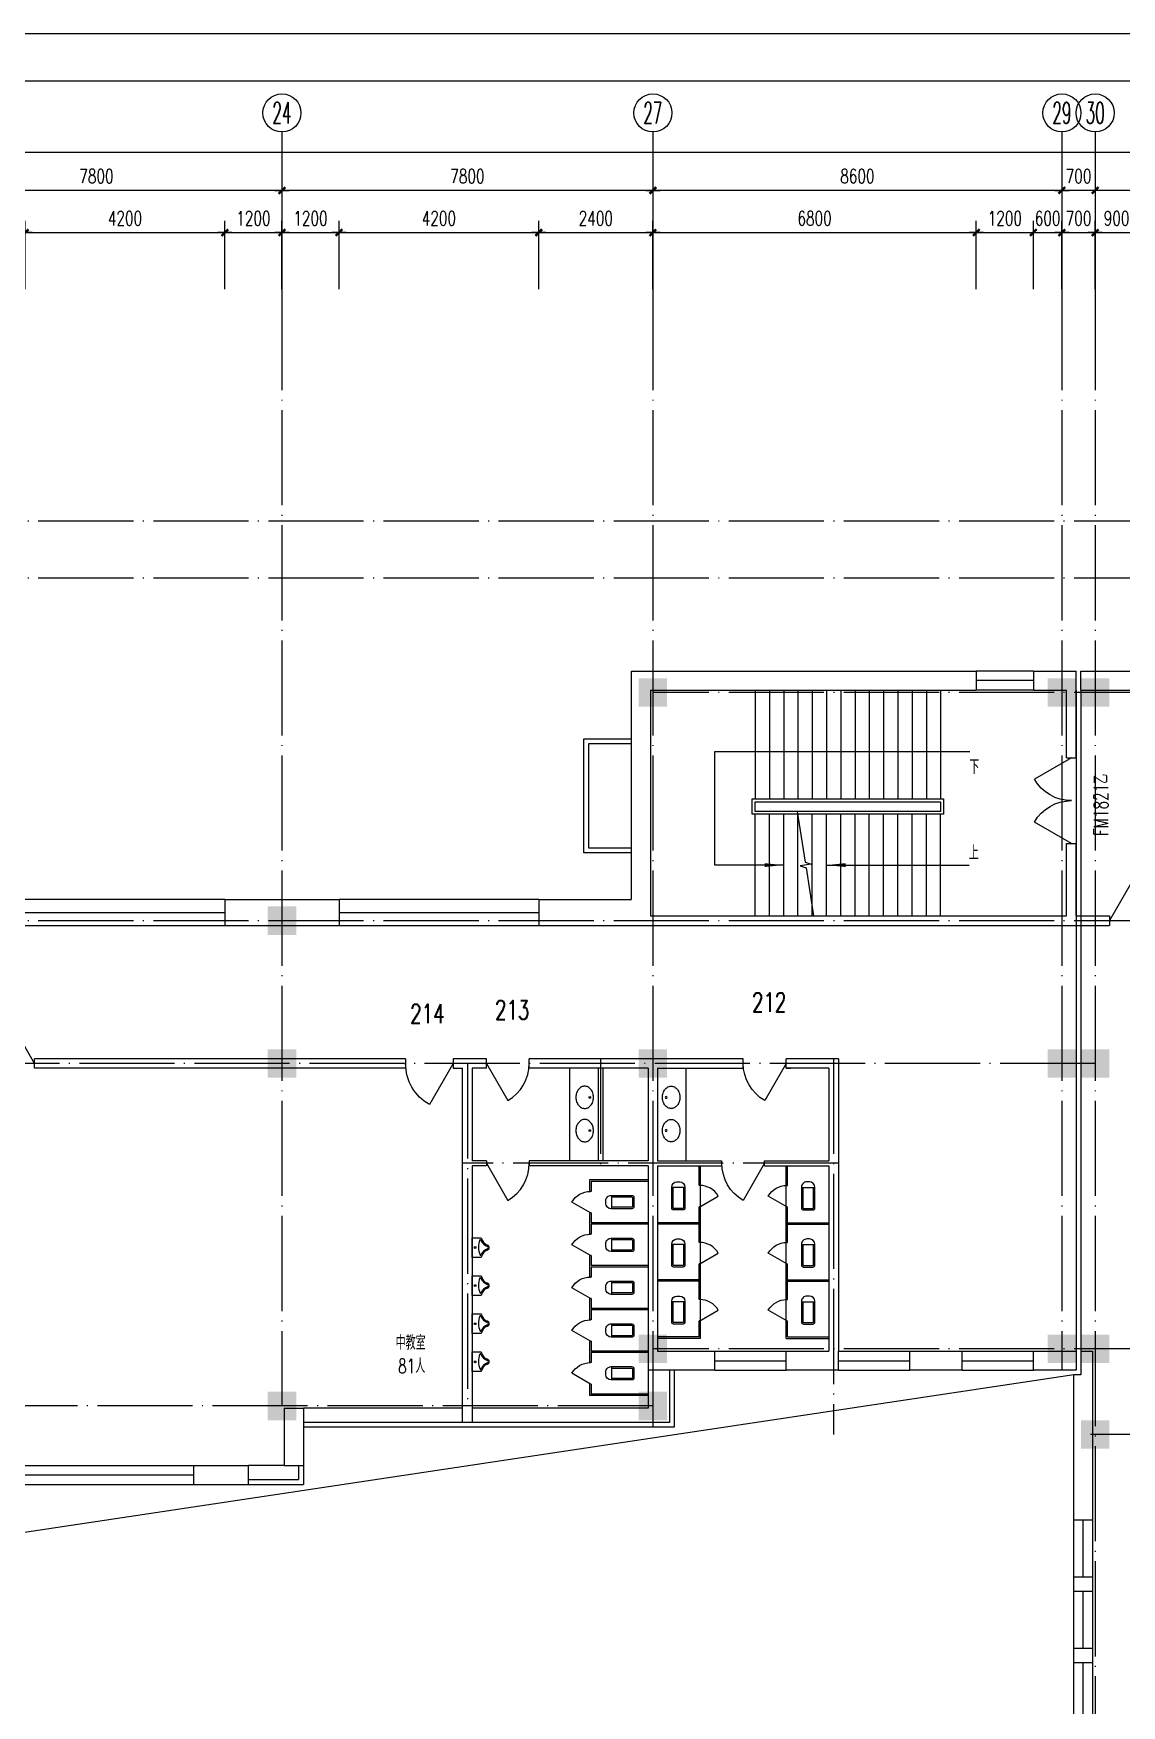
# Model space of a CAD drawing. Extents: x 165127 to 1058185, y 60808 to 144908.
# Drawn here: x 441158 to 464038, y 109753 to 144908 of the extents above; entities that cross this region are included whole.
import ezdxf
from ezdxf.enums import TextEntityAlignment as Align

# ---------------------------------------------------------------- set-up
doc = ezdxf.new("R2010")
doc.units = 0
doc.header["$LTSCALE"] = 1000
doc.linetypes.add('DOTE', pattern=[2.42, 2, -0.2, 0.02, -0.2])
doc.layers.get('0').update_dxf_attribs({"linetype": 'CONTINUOUS'})
doc.layers.get('DEFPOINTS').update_dxf_attribs({"linetype": 'CONTINUOUS'})
for name, color, linetype in [('AXIS', 3, 'CONTINUOUS'), ('AXIS_TEXT', 7, 'CONTINUOUS'), ('COLUMN', 7, 'CONTINUOUS'), ('DOTE', 1, 'DOTE'), ('LVTRY', 6, 'CONTINUOUS'), ('LVTRY_WINDOW', 7, 'CONTINUOUS'), ('PUB_DIM', 3, 'CONTINUOUS'), ('PUB_TEXT', 7, 'CONTINUOUS'), ('STAIR', 3, 'CONTINUOUS'), ('WALL', 255, 'CONTINUOUS'), ('WINDOW', 2, 'CONTINUOUS'), ('WINDOW_TEXT', 7, 'CONTINUOUS'), ('面积注记', 7, 'CONTINUOUS')]:
    doc.layers.add(name, color=color, linetype=linetype)
doc.styles.add('_HZTXT', font='romans.shx', dxfattribs={"width": 0.7, "bigfont": 'z.shx'})
doc.styles.add('COMPLEX', font='COMPLEX')
doc.styles.add('DIM_FONT', font='SIMPLEX.shx', dxfattribs={"width": 0.7})
doc.styles.add('SIMPLEX', font='SIMPLEX.SHX')
doc.dimstyles.new('AXIS', dxfattribs={"dimtxt": 300, "dimasz": 1, "dimexe": 250, "dimexo": 300, "dimgap": 150, "dimtad": 1, "dimdec": 0, "dimdsep": 46, "dimtxsty": 'DIM_FONT', "dimblk": '_DIMX', "dimcen": 2.5, "dimse1": 1, "dimse2": 1, "dimclrt": 7, "dimadec": 0, "dimazin": 0, "dimtfac": 1, "dimtdec": 0, "dimtix": 1, "dimtmove": 2, "dimatfit": 3, "dimldrblk": '_DIMX', "dimfxl": 1, "dimarcsym": 0})
doc.dimstyles.new('DIMN', dxfattribs={"dimtxt": 300, "dimasz": 1, "dimexe": 250, "dimexo": 300, "dimgap": 150, "dimtad": 1, "dimdec": 0, "dimdsep": 46, "dimtxsty": 'DIM_FONT', "dimblk": '_DIMX', "dimcen": 2.5, "dimclrt": 7, "dimadec": 0, "dimazin": 0, "dimtfac": 1, "dimtdec": 0, "dimtix": 1, "dimtmove": 2, "dimatfit": 3, "dimldrblk": '_DIMX', "dimfxl": 1, "dimarcsym": 0})

# ---------------------------------------------------------------- blocks, each defined once
blk = doc.blocks.new('_FZH')
blk.add_solid([(-0.5, -0.5), (0.5, -0.5), (-0.5, 0.5), (0.5, 0.5)])
blk = doc.blocks.new('_DBLK')
blk.add_line((-0.5, 0), (0, -0.866))
blk.add_arc((-0.5, 0), 1, 300, 0)
at = {"layer": 'WINDOW_TEXT', "style": 'SIMPLEX', "flags": 9}
blk.add_attdef('A', text='', height=1, dxfattribs=at).set_placement((0, 1.5), align=Align.MIDDLE)
blk = doc.blocks.new('_LV8')
for p, q in [((-205, 0), (205, 0)), ((-205, -191), (-205, 0)), ((205, 0), (205, -191))]:
    blk.add_line(p, q)
blk.add_circle((0, -60), 20)
for centre, radius, start, end in [((-243, -391), 203, 19.2639, 79.2894), ((-152, -175), 10, 114.1084, 248.1394), ((5, -526), 395, 66.6675, 114.1084), ((-243, -401), 233, 19.2639, 68.1394), ((0, -306), 54, 199.2639, 269.7777), ((0, -316), 24, 199.2639, 269.4998), ((0, -306), 54, 270.2223, 340.7361), ((0, -316), 24, 270.5002, 340.7361), ((243, -401), 233, 110.4941, 160.7361), ((243, -391), 203, 100.7106, 160.7361), ((158, -173), 10, 290.4941, 66.6675)]:
    blk.add_arc(centre, radius, start, end)
blk = doc.blocks.new('_LV6')
for p, q in [((-140, -340), (-140, -780)), ((-110, -340), (-110, -770)), ((100, -300), (-100, -300)), ((100, -330), (-100, -330)), ((110, -770), (110, -340)), ((140, -780), (140, -340)), ((140, -770), (-140, -770)), ((-30, -890), (30, -890))]:
    blk.add_line(p, q)
for centre, radius, start, end in [((-100, -340), 40, 90, 180), ((-100, -340), 10, 90, 180), ((100, -340), 40, 0, 90), ((100, -340), 10, 0, 90), ((-30, -780), 110, 180, 270), ((30, -780), 110, 270, 0)]:
    blk.add_arc(centre, radius, start, end)
blk = doc.blocks.new('_DBLK1')
for p, q in [((-0.5, 0), (-0.25, -0.433)), ((0.5, 0), (0.25, -0.433))]:
    blk.add_line(p, q)
for centre, start, end in [((-0.5, 0), 300, 0), ((0.5, 0), 180, 240)]:
    blk.add_arc(centre, 0.5, start, end)
at = {"layer": 'WINDOW_TEXT', "style": 'SIMPLEX', "flags": 9}
blk.add_attdef('A', text='', height=1, dxfattribs=at).set_placement((0, 1.5), align=Align.MIDDLE)
blk = doc.blocks.new('A$C34131D43')
at = {"color": 243}
blk.add_line((0, 84100), (160900, 84100), dxfattribs=at)
at = {"color": 244}
blk.add_line((159900, 83100), (2500, 83100), dxfattribs=at)
blk = doc.blocks.new('_AXISO')
blk.add_circle((0, 0), 0.5)
at = {"layer": 'AXIS_TEXT', "style": 'COMPLEX', "width": 1.041667}
blk.add_attdef('A', text='', height=0.56, dxfattribs=at).set_placement((-0.25, -0.28), (0.25, -0.28), align=Align.FIT)
blk = doc.blocks.new('_DIMX')
blk.add_line((-150, 0), (150, 0))
at = {"const_width": 50}
blk.add_lwpolyline([(-70, -70), (70, 70)], dxfattribs=at)
blk = doc.blocks.new('*D284')
at = {"color": 0, "linetype": 'ByBlock'}
blk.add_line((642793, 196199), (639795, 196199), dxfattribs=at)
at = {"layer": 'DEFPOINTS', "color": 0, "linetype": 'ByBlock'}
for p in [(639794, 196199), (639794, 193999), (642794, 193999)]:
    blk.add_point(p, dxfattribs=at)
at = {"color": 0, "linetype": 'ByBlock', "rotation": 180}
blk.add_blockref('_DIMX', (639794, 196199), dxfattribs=at)
at = {"color": 0, "linetype": 'ByBlock'}
blk.add_blockref('_DIMX', (642794, 196199), dxfattribs=at)
at = {"color": 7, "linetype": 'ByBlock', "insert": (641294, 196499), "char_height": 300, "attachment_point": 5, "style": 'DIM_FONT'}
blk.add_mtext('3000', dxfattribs=at)
blk = doc.blocks.new('*D285')
at = {"color": 0, "linetype": 'ByBlock'}
for p, q in [((462782, 141608), (462781, 141608)), ((463483, 141608), (462783, 141608)), ((463484, 141608), (463485, 141608))]:
    blk.add_line(p, q, dxfattribs=at)
at = {"layer": 'DEFPOINTS', "color": 0, "linetype": 'ByBlock'}
for p in [(462783, 141608), (462783, 139408), (463483, 139408)]:
    blk.add_point(p, dxfattribs=at)
at = {"color": 0, "linetype": 'ByBlock'}
blk.add_blockref('_DIMX', (462783, 141608), dxfattribs=at)
at = {"color": 0, "linetype": 'ByBlock', "rotation": 180}
blk.add_blockref('_DIMX', (463483, 141608), dxfattribs=at)
at = {"color": 7, "linetype": 'ByBlock', "insert": (463133, 141908), "char_height": 300, "attachment_point": 5, "style": 'DIM_FONT'}
blk.add_mtext('700', dxfattribs=at)
blk = doc.blocks.new('*D286')
at = {"color": 0, "linetype": 'ByBlock'}
blk.add_line((630493, 196199), (622695, 196199), dxfattribs=at)
at = {"layer": 'DEFPOINTS', "color": 0, "linetype": 'ByBlock'}
for p in [(622694, 196199), (622694, 193999), (630494, 193999)]:
    blk.add_point(p, dxfattribs=at)
at = {"color": 0, "linetype": 'ByBlock', "rotation": 180}
blk.add_blockref('_DIMX', (622694, 196199), dxfattribs=at)
at = {"color": 0, "linetype": 'ByBlock'}
blk.add_blockref('_DIMX', (630494, 196199), dxfattribs=at)
at = {"color": 7, "linetype": 'ByBlock', "insert": (626594, 196499), "char_height": 300, "attachment_point": 5, "style": 'DIM_FONT'}
blk.add_mtext('7800', dxfattribs=at)
blk = doc.blocks.new('*D287')
at = {"color": 0, "linetype": 'ByBlock'}
blk.add_line((622693, 196199), (614895, 196199), dxfattribs=at)
at = {"layer": 'DEFPOINTS', "color": 0, "linetype": 'ByBlock'}
for p in [(614894, 196199), (614894, 193999), (622694, 193999)]:
    blk.add_point(p, dxfattribs=at)
at = {"color": 0, "linetype": 'ByBlock', "rotation": 180}
blk.add_blockref('_DIMX', (614894, 196199), dxfattribs=at)
at = {"color": 0, "linetype": 'ByBlock'}
blk.add_blockref('_DIMX', (622694, 196199), dxfattribs=at)
at = {"color": 7, "linetype": 'ByBlock', "insert": (618794, 196499), "char_height": 300, "attachment_point": 5, "style": 'DIM_FONT'}
blk.add_mtext('7800', dxfattribs=at)
blk = doc.blocks.new('*D300')
at = {"color": 0, "linetype": 'ByBlock'}
for p, q in [((527744, 194299), (527744, 197249)), ((654044, 194299), (654044, 197249)), ((654043, 196999), (527745, 196999))]:
    blk.add_line(p, q, dxfattribs=at)
at = {"layer": 'DEFPOINTS', "color": 0, "linetype": 'ByBlock'}
for p in [(527744, 196999), (527744, 193999), (654044, 193999)]:
    blk.add_point(p, dxfattribs=at)
at = {"color": 0, "linetype": 'ByBlock', "rotation": 180}
blk.add_blockref('_DIMX', (527744, 196999), dxfattribs=at)
at = {"color": 0, "linetype": 'ByBlock'}
blk.add_blockref('_DIMX', (654044, 196999), dxfattribs=at)
at = {"color": 7, "linetype": 'ByBlock', "insert": (590894, 197299), "char_height": 300, "attachment_point": 5, "style": 'DIM_FONT'}
blk.add_mtext('126300', dxfattribs=at)
blk = doc.blocks.new('*D446')
at = {"color": 0, "linetype": 'ByBlock'}
for p, q in [((617294, 194122), (617294, 195563)), ((621494, 194122), (621494, 195563)), ((617295, 195313), (621493, 195313))]:
    blk.add_line(p, q, dxfattribs=at)
at = {"layer": 'DEFPOINTS', "color": 0, "linetype": 'ByBlock'}
for p in [(621494, 195313), (617294, 193822), (621494, 193822)]:
    blk.add_point(p, dxfattribs=at)
at = {"color": 0, "linetype": 'ByBlock', "rotation": 180}
blk.add_blockref('_DIMX', (617294, 195313), dxfattribs=at)
at = {"color": 0, "linetype": 'ByBlock'}
blk.add_blockref('_DIMX', (621494, 195313), dxfattribs=at)
at = {"color": 7, "linetype": 'ByBlock', "insert": (619394, 195613), "char_height": 300, "attachment_point": 5, "style": 'DIM_FONT'}
blk.add_mtext('4200', dxfattribs=at)
blk = doc.blocks.new('*D447')
at = {"color": 0, "linetype": 'ByBlock'}
for p, q in [((621494, 194122), (621494, 195563)), ((622694, 194122), (622694, 195563)), ((621495, 195313), (622693, 195313))]:
    blk.add_line(p, q, dxfattribs=at)
at = {"layer": 'DEFPOINTS', "color": 0, "linetype": 'ByBlock'}
for p in [(622694, 195313), (621494, 193822), (622694, 193822)]:
    blk.add_point(p, dxfattribs=at)
at = {"color": 0, "linetype": 'ByBlock', "rotation": 180}
blk.add_blockref('_DIMX', (621494, 195313), dxfattribs=at)
at = {"color": 0, "linetype": 'ByBlock'}
blk.add_blockref('_DIMX', (622694, 195313), dxfattribs=at)
at = {"color": 7, "linetype": 'ByBlock', "insert": (622094, 195613), "char_height": 300, "attachment_point": 5, "style": 'DIM_FONT'}
blk.add_mtext('1200', dxfattribs=at)
blk = doc.blocks.new('*D448')
at = {"color": 0, "linetype": 'ByBlock'}
for p, q in [((622694, 194122), (622694, 195563)), ((623894, 194122), (623894, 195563)), ((622695, 195313), (623893, 195313))]:
    blk.add_line(p, q, dxfattribs=at)
at = {"layer": 'DEFPOINTS', "color": 0, "linetype": 'ByBlock'}
for p in [(623894, 195313), (622694, 193822), (623894, 193822)]:
    blk.add_point(p, dxfattribs=at)
at = {"color": 0, "linetype": 'ByBlock', "rotation": 180}
blk.add_blockref('_DIMX', (622694, 195313), dxfattribs=at)
at = {"color": 0, "linetype": 'ByBlock'}
blk.add_blockref('_DIMX', (623894, 195313), dxfattribs=at)
at = {"color": 7, "linetype": 'ByBlock', "insert": (623294, 195613), "char_height": 300, "attachment_point": 5, "style": 'DIM_FONT'}
blk.add_mtext('1200', dxfattribs=at)
blk = doc.blocks.new('*D449')
at = {"color": 0, "linetype": 'ByBlock'}
for p, q in [((623894, 194122), (623894, 195563)), ((628094, 194122), (628094, 195563)), ((623895, 195313), (628093, 195313))]:
    blk.add_line(p, q, dxfattribs=at)
at = {"layer": 'DEFPOINTS', "color": 0, "linetype": 'ByBlock'}
for p in [(628094, 195313), (623894, 193822), (628094, 193822)]:
    blk.add_point(p, dxfattribs=at)
at = {"color": 0, "linetype": 'ByBlock', "rotation": 180}
blk.add_blockref('_DIMX', (623894, 195313), dxfattribs=at)
at = {"color": 0, "linetype": 'ByBlock'}
blk.add_blockref('_DIMX', (628094, 195313), dxfattribs=at)
at = {"color": 7, "linetype": 'ByBlock', "insert": (625994, 195613), "char_height": 300, "attachment_point": 5, "style": 'DIM_FONT'}
blk.add_mtext('4200', dxfattribs=at)
blk = doc.blocks.new('*D450')
at = {"color": 0, "linetype": 'ByBlock'}
for p, q in [((630494, 194122), (630494, 195563)), ((637294, 194122), (637294, 195563)), ((630495, 195313), (637293, 195313))]:
    blk.add_line(p, q, dxfattribs=at)
at = {"layer": 'DEFPOINTS', "color": 0, "linetype": 'ByBlock'}
for p in [(637294, 195313), (630494, 193822), (637294, 193822)]:
    blk.add_point(p, dxfattribs=at)
at = {"color": 0, "linetype": 'ByBlock', "rotation": 180}
blk.add_blockref('_DIMX', (630494, 195313), dxfattribs=at)
at = {"color": 0, "linetype": 'ByBlock'}
blk.add_blockref('_DIMX', (637294, 195313), dxfattribs=at)
at = {"color": 7, "linetype": 'ByBlock', "insert": (633894, 195613), "char_height": 300, "attachment_point": 5, "style": 'DIM_FONT'}
blk.add_mtext('6800', dxfattribs=at)
blk = doc.blocks.new('*D451')
at = {"color": 0, "linetype": 'ByBlock'}
for p, q in [((637294, 194122), (637294, 195563)), ((638494, 194122), (638494, 195563)), ((637295, 195313), (638493, 195313))]:
    blk.add_line(p, q, dxfattribs=at)
at = {"layer": 'DEFPOINTS', "color": 0, "linetype": 'ByBlock'}
for p in [(638494, 195313), (637294, 193822), (638494, 193822)]:
    blk.add_point(p, dxfattribs=at)
at = {"color": 0, "linetype": 'ByBlock', "rotation": 180}
blk.add_blockref('_DIMX', (637294, 195313), dxfattribs=at)
at = {"color": 0, "linetype": 'ByBlock'}
blk.add_blockref('_DIMX', (638494, 195313), dxfattribs=at)
at = {"color": 7, "linetype": 'ByBlock', "insert": (637894, 195613), "char_height": 300, "attachment_point": 5, "style": 'DIM_FONT'}
blk.add_mtext('1200', dxfattribs=at)
blk = doc.blocks.new('*D452')
at = {"color": 0, "linetype": 'ByBlock'}
for p, q in [((638494, 194122), (638494, 195563)), ((639094, 194122), (639094, 195563)), ((638493, 195313), (638492, 195313)), ((638494, 195313), (639094, 195313)), ((639095, 195313), (639096, 195313))]:
    blk.add_line(p, q, dxfattribs=at)
at = {"layer": 'DEFPOINTS', "color": 0, "linetype": 'ByBlock'}
for p in [(639094, 195313), (638494, 193822), (639094, 193822)]:
    blk.add_point(p, dxfattribs=at)
at = {"color": 0, "linetype": 'ByBlock'}
blk.add_blockref('_DIMX', (638494, 195313), dxfattribs=at)
at = {"color": 0, "linetype": 'ByBlock', "rotation": 180}
blk.add_blockref('_DIMX', (639094, 195313), dxfattribs=at)
at = {"color": 7, "linetype": 'ByBlock', "insert": (638794, 195613), "char_height": 300, "attachment_point": 5, "style": 'DIM_FONT'}
blk.add_mtext('600', dxfattribs=at)
blk = doc.blocks.new('*D453')
at = {"color": 0, "linetype": 'ByBlock'}
for p, q in [((639094, 194122), (639094, 195563)), ((639794, 194122), (639794, 195563)), ((639093, 195313), (639092, 195313)), ((639094, 195313), (639794, 195313)), ((639795, 195313), (639796, 195313))]:
    blk.add_line(p, q, dxfattribs=at)
at = {"layer": 'DEFPOINTS', "color": 0, "linetype": 'ByBlock'}
for p in [(639794, 195313), (639094, 193822), (639794, 193822)]:
    blk.add_point(p, dxfattribs=at)
at = {"color": 0, "linetype": 'ByBlock'}
blk.add_blockref('_DIMX', (639094, 195313), dxfattribs=at)
at = {"color": 0, "linetype": 'ByBlock', "rotation": 180}
blk.add_blockref('_DIMX', (639794, 195313), dxfattribs=at)
at = {"color": 7, "linetype": 'ByBlock', "insert": (639444, 195613), "char_height": 300, "attachment_point": 5, "style": 'DIM_FONT'}
blk.add_mtext('700', dxfattribs=at)
blk = doc.blocks.new('*D454')
at = {"color": 0, "linetype": 'ByBlock'}
for p, q in [((639794, 194122), (639794, 195563)), ((640694, 194122), (640694, 195563)), ((639795, 195313), (640693, 195313))]:
    blk.add_line(p, q, dxfattribs=at)
at = {"layer": 'DEFPOINTS', "color": 0, "linetype": 'ByBlock'}
for p in [(640694, 195313), (639794, 193822), (640694, 193822)]:
    blk.add_point(p, dxfattribs=at)
at = {"color": 0, "linetype": 'ByBlock', "rotation": 180}
blk.add_blockref('_DIMX', (639794, 195313), dxfattribs=at)
at = {"color": 0, "linetype": 'ByBlock'}
blk.add_blockref('_DIMX', (640694, 195313), dxfattribs=at)
at = {"color": 7, "linetype": 'ByBlock', "insert": (640244, 195613), "char_height": 300, "attachment_point": 5, "style": 'DIM_FONT'}
blk.add_mtext('900', dxfattribs=at)
blk = doc.blocks.new('*D467')
at = {"color": 0, "linetype": 'ByBlock'}
for p, q in [((628094, 194122), (628094, 195563)), ((630494, 194122), (630494, 195563)), ((628095, 195313), (630493, 195313))]:
    blk.add_line(p, q, dxfattribs=at)
at = {"layer": 'DEFPOINTS', "color": 0, "linetype": 'ByBlock'}
for p in [(630494, 195313), (628094, 193822), (630494, 193822)]:
    blk.add_point(p, dxfattribs=at)
at = {"color": 0, "linetype": 'ByBlock', "rotation": 180}
blk.add_blockref('_DIMX', (628094, 195313), dxfattribs=at)
at = {"color": 0, "linetype": 'ByBlock'}
blk.add_blockref('_DIMX', (630494, 195313), dxfattribs=at)
at = {"color": 7, "linetype": 'ByBlock', "insert": (629294, 195613), "char_height": 300, "attachment_point": 5, "style": 'DIM_FONT'}
blk.add_mtext('2400', dxfattribs=at)
blk = doc.blocks.new('_WBLK')
for p, q in [((-0.5, 0.5), (0.5, 0.5)), ((-0.5, 0), (0.5, 0)), ((-0.5, -0.5), (0.5, -0.5))]:
    blk.add_line(p, q)
at = {"layer": 'WINDOW_TEXT', "style": 'SIMPLEX', "flags": 9}
blk.add_attdef('A', text='', height=1, dxfattribs=at).set_placement((0, 1.5), align=Align.MIDDLE)
blk = doc.blocks.new('_LV4')
blk.add_lwpolyline([(0, -520, 0.078966), (92, -505, 0.088152), (166, -466, 0.105269), (218, -403, 0.121685), (235, -335, 0.121685), (218, -267, 0.105269), (166, -204, 0.088152), (92, -165, 0.078966), (0, -150, 0.078966), (-92, -165, 0.088152), (-166, -204, 0.105269), (-218, -267, 0.121685), (-235, -335, 0.121685), (-218, -403, 0.105269), (-166, -466, 0.088152), (-92, -505, 0.078966)], format="xyb", close=True)
blk.add_circle((0, -230), 20)
blk = doc.blocks.new('_ARROW')
blk.add_solid([(0, 0), (-1, 0.1), (-1, -0.1)])
blk = doc.blocks.new('*D1484')
at = {"color": 0, "linetype": 'ByBlock'}
blk.add_line((462782, 141608), (454184, 141608), dxfattribs=at)
at = {"layer": 'DEFPOINTS', "color": 0, "linetype": 'ByBlock'}
for p in [(454183, 141608), (454183, 139408), (462783, 139408)]:
    blk.add_point(p, dxfattribs=at)
at = {"color": 0, "linetype": 'ByBlock', "rotation": 180}
blk.add_blockref('_DIMX', (454183, 141608), dxfattribs=at)
at = {"color": 0, "linetype": 'ByBlock'}
blk.add_blockref('_DIMX', (462783, 141608), dxfattribs=at)
at = {"color": 7, "linetype": 'ByBlock', "insert": (458483, 141908), "char_height": 300, "attachment_point": 5, "style": 'DIM_FONT'}
blk.add_mtext('8600', dxfattribs=at)

msp = doc.modelspace()

# ---------------------------------------------------------------- linework, layer by layer
at = {"layer": 'AXIS'}
for p, q in [((446383, 142836.6), (446383, 139407.6)), ((454183, 142836.6), (454183, 139407.6)), ((462783, 142836.6), (462783, 139407.6)), ((463483, 142836.6), (463483, 139407.6))]:
    msp.add_line(p, q, dxfattribs=at)
at = {"layer": 'DOTE'}
for p, q in [((446383, 139407.6), (446383, 116053.1)), ((454183, 139407.6), (454183, 115453.1)), ((462783, 139407.6), (462783, 116803.1)), ((463483, 139407.6), (463483, 71351.8)), ((481979.6, 134653.1), (434683, 134653.1)), ((481979.6, 133453.1), (414583, 133453.1)), ((481979.6, 131053.1), (454183, 131053.1)), ((481979.6, 126253.1), (414583, 126253.1)), ((463483, 123253.1), (414583, 123253.1)), ((450283, 123253.1), (450283, 116053.1)), ((450283, 123253.1), (450283, 116053.1)), ((453083, 123353.1), (453083, 121103.1)), ((457983, 123353.1), (457983, 115453.1)), ((458083, 121153.1), (450183, 121153.1)), ((458083, 121153.1), (450183, 121153.1)), ((481979.6, 117253.1), (454183, 117253.1)), ((454183, 116053.1), (414583, 116053.1)), ((481979.6, 115453.1), (463383, 115453.1))]:
    msp.add_line(p, q, dxfattribs=at)
at = {"layer": 'LVTRY'}
for p, q in [((452433, 121203.1), (452433, 123153.1)), ((454883, 121203.1), (454883, 123153.1)), ((455153, 120689.3), (455153, 121103.1)), ((455183, 119873.1), (455183, 121103.1)), ((456983, 119873.1), (456983, 121103.1)), ((457013, 120689.3), (457013, 121103.1)), ((452853, 120803.1), (452853, 120563.1)), ((454083, 120803.1), (452853, 120803.1)), ((452883, 120773.1), (452883, 120563.1)), ((454083, 120773.1), (452883, 120773.1)), ((455183, 120689.3), (455153, 120689.3)), ((456983, 120689.3), (457013, 120689.3)), ((452883, 120563.1), (452853, 120563.1)), ((455153, 119873.1), (455153, 120239.3)), ((455183, 120239.3), (455153, 120239.3)), ((456983, 120239.3), (457013, 120239.3)), ((457013, 119873.1), (457013, 120239.3)), ((452883, 120113.1), (452853, 120113.1)), ((452853, 120113.1), (452853, 119663.1)), ((452883, 120113.1), (452883, 119903.1)), ((454083, 119903.1), (452883, 119903.1)), ((455183, 119903.1), (454283, 119903.1)), ((455183, 118673.1), (455183, 119903.1)), ((456983, 119903.1), (457883, 119903.1)), ((456983, 118673.1), (456983, 119903.1)), ((452883, 119663.1), (452853, 119663.1)), ((452883, 119873.1), (452883, 119663.1)), ((454083, 119873.1), (452883, 119873.1)), ((455153, 119873.1), (454283, 119873.1)), ((455153, 119489.3), (455153, 119873.1)), ((457013, 119873.1), (457883, 119873.1)), ((457013, 119489.3), (457013, 119873.1)), ((452883, 119213.1), (452853, 119213.1)), ((452853, 119213.1), (452853, 118763.1)), ((452883, 119213.1), (452883, 119003.1)), ((455183, 119489.3), (455153, 119489.3)), ((456983, 119489.3), (457013, 119489.3)), ((454083, 119003.1), (452883, 119003.1)), ((452883, 118973.1), (452883, 118763.1)), ((454083, 118973.1), (452883, 118973.1)), ((455153, 118673.1), (455153, 119039.3)), ((455183, 119039.3), (455153, 119039.3)), ((456983, 119039.3), (457013, 119039.3)), ((457013, 118673.1), (457013, 119039.3)), ((452883, 118763.1), (452853, 118763.1)), ((455183, 118703.1), (454283, 118703.1)), ((455153, 118673.1), (454283, 118673.1)), ((455153, 118289.3), (455153, 118673.1)), ((455183, 117473.1), (455183, 118703.1)), ((456983, 118703.1), (457883, 118703.1)), ((456983, 117473.1), (456983, 118703.1)), ((457013, 118673.1), (457883, 118673.1)), ((457013, 118289.3), (457013, 118673.1)), ((452883, 118313.1), (452853, 118313.1)), ((452853, 118313.1), (452853, 117863.1)), ((452883, 118313.1), (452883, 118103.1)), ((455183, 118289.3), (455153, 118289.3)), ((456983, 118289.3), (457013, 118289.3)), ((452883, 117863.1), (452853, 117863.1)), ((454083, 118103.1), (452883, 118103.1)), ((452883, 118073.1), (452883, 117863.1)), ((454083, 118073.1), (452883, 118073.1)), ((455153, 117503.1), (455153, 117839.3)), ((455183, 117839.3), (455153, 117839.3)), ((456983, 117839.3), (457013, 117839.3)), ((457013, 117503.1), (457013, 117839.3)), ((455153, 117503.1), (454283, 117503.1)), ((455183, 117473.1), (454283, 117473.1)), ((456983, 117473.1), (457883, 117473.1)), ((457013, 117503.1), (457883, 117503.1)), ((452883, 117413.1), (452853, 117413.1)), ((452853, 117413.1), (452853, 116963.1)), ((452883, 117413.1), (452883, 117203.1)), ((454083, 117203.1), (452883, 117203.1)), ((452883, 117173.1), (452883, 116963.1)), ((454083, 117173.1), (452883, 117173.1)), ((452883, 116963.1), (452853, 116963.1)), ((452853, 116513.1), (452853, 116273.1)), ((452883, 116513.1), (452853, 116513.1)), ((452883, 116513.1), (452883, 116303.1)), ((454083, 116273.1), (452853, 116273.1)), ((454083, 116303.1), (452883, 116303.1))]:
    msp.add_line(p, q, dxfattribs=at)
at = {"layer": 'PUB_DIM'}
for points in [[(456933, 127423.1), (455482, 127423.1), (455482, 129810), (460850, 129810)], [(457833, 127423.1), (460833.7, 127423.1)]]:
    msp.add_lwpolyline(points, dxfattribs=at)
at = {"layer": 'STAIR'}
for p, q in [((456333, 131103.1), (456333, 128813.1)), ((456633, 131103.1), (456633, 128813.1)), ((456933, 131103.1), (456933, 128813.1)), ((457233, 131103.1), (457233, 128813.1)), ((457533, 131103.1), (457533, 128813.1)), ((457833, 131103.1), (457833, 128813.1)), ((458133, 131103.1), (458133, 128813.1)), ((458433, 131103.1), (458433, 128813.1)), ((458733, 131103.1), (458733, 128813.1)), ((459033, 131103.1), (459033, 128813.1)), ((459333, 131103.1), (459333, 128813.1)), ((459633, 131103.1), (459633, 128813.1)), ((459933, 131103.1), (459933, 128813.1)), ((460233, 131103.1), (460233, 128813.1)), ((463083, 131103.1), (463083, 117203.1)), ((463183, 131103.1), (463183, 117203.1)), ((456273, 128813.1), (460293, 128813.1)), ((456273, 128493.1), (456273, 128813.1)), ((456333, 128753.1), (460233, 128753.1)), ((456333, 128553.1), (456333, 128753.1)), ((460233, 128753.1), (460233, 128553.1)), ((460293, 128813.1), (460293, 128493.1)), ((460293, 128493.1), (456273, 128493.1)), ((460233, 128553.1), (456333, 128553.1)), ((456333, 126353.1), (456333, 128493.1)), ((456633, 126353.1), (456633, 128493.1)), ((456933, 126353.1), (456933, 128493.1)), ((457217.1, 128553.1), (457385.5, 127482.4)), ((457233, 126353.1), (457233, 128493.1)), ((457533, 126353.1), (457533, 128493.1)), ((457833, 126353.1), (457833, 128493.1)), ((458133, 126353.1), (458133, 128493.1)), ((458433, 126353.1), (458433, 128493.1)), ((458733, 126353.1), (458733, 128493.1)), ((459033, 126353.1), (459033, 128493.1)), ((459333, 126353.1), (459333, 128493.1)), ((459633, 126353.1), (459633, 128493.1)), ((459933, 126353.1), (459933, 128493.1)), ((460233, 126353.1), (460233, 128493.1)), ((457513.4, 127441.7), (457276.3, 127404.4)), ((457276.3, 127404.4), (457404.2, 127363.8)), ((457385.5, 127482.4), (457513.4, 127441.7)), ((457404.2, 127363.8), (457563.2, 126353.1))]:
    msp.add_line(p, q, dxfattribs=at)
for points in [[(453732.9, 127678.7), (452732.9, 127678.7), (452732.9, 130078.7), (453732.9, 130078.7)], [(453732.9, 127778.7), (452832.9, 127778.7), (452832.9, 129978.7), (453732.9, 129978.7)], [(463033, 116703.1), (431540.8, 111978), (427333, 95503.1)]]:
    msp.add_lwpolyline(points, dxfattribs=at)
at = {"layer": 'WALL'}
for p, q in [((453732.9, 126704.3), (453732.9, 131503.1)), ((453732.9, 131503.1), (460983, 131503.1)), ((460983, 131503.1), (460983, 131103.1)), ((462183, 131503.1), (463083, 131503.1)), ((462183, 131503.1), (462183, 131103.1)), ((463083, 131103.1), (463083, 131503.1)), ((463183, 131103.1), (463183, 131503.1)), ((463183, 131503.1), (464383, 131503.1)), ((454133, 131103.1), (454133, 126353.1)), ((454133, 131103.1), (460983, 131103.1)), ((462183, 131103.1), (462883, 131103.1)), ((462883, 129678.1), (462883, 131103.1)), ((463083, 129678.1), (463083, 131103.1)), ((463183, 131103.1), (464383, 131103.1)), ((462883, 129678.1), (463083, 129678.1)), ((462883, 127878.1), (463083, 127878.1)), ((462883, 126353.1), (462883, 127878.1)), ((463083, 126353.1), (463083, 127878.1)), ((445183, 126704.3), (445183, 126153.1)), ((445183, 126703.1), (447583, 126703.1)), ((447583, 126704.3), (447583, 126153.1)), ((451783, 126704.3), (451783, 126153.1)), ((451783, 126703.1), (453733, 126703.1)), ((454133, 126353.1), (462883, 126353.1)), ((463083, 126353.1), (463783, 126353.1)), ((463083, 126353.1), (463383, 126353.1)), ((463783, 126353.1), (463783, 126153.1)), ((445183, 126153.1), (447583, 126153.1)), ((451783, 126153.1), (463783, 126153.1)), ((448983, 123353.1), (441183, 123353.1)), ((441183, 123153.1), (441183, 123353.1)), ((448983, 123153.1), (441183, 123153.1)), ((448983, 123353.1), (448983, 123153.1)), ((450683, 123353.1), (449983, 123353.1)), ((449983, 123353.1), (449983, 123153.1)), ((449983, 123153.1), (450183, 123153.1)), ((450183, 115703.1), (450183, 123153.1)), ((450683, 123153.1), (450383, 123153.1)), ((450383, 123153.1), (450383, 121203.1)), ((450683, 123153.1), (450683, 123353.1)), ((451583, 123153.1), (451583, 123353.1)), ((456083.5, 123353.1), (451583, 123353.1)), ((454083, 123153.1), (451583, 123153.1)), ((453033, 123153.1), (453033, 121203.1)), ((453133, 123153.1), (453133, 121203.1)), ((454083, 123153.1), (454083, 121203.1)), ((454083, 123153.1), (454083, 121203.1)), ((454283, 123153.1), (454283, 121203.1)), ((454283, 123153.1), (454283, 121203.1)), ((454283, 123153.1), (456083.5, 123153.1)), ((456083.5, 123153.1), (456083.5, 123353.1)), ((458083, 123353.1), (456983.5, 123353.1)), ((456983.5, 123153.1), (456983.5, 123353.1)), ((457083.5, 123353.1), (456983.5, 123353.1)), ((457883, 123153.1), (456983.5, 123153.1)), ((456983.5, 123153.1), (457083.5, 123153.1)), ((457883, 123153.1), (457883, 121203.1)), ((458083, 123353.1), (458083, 117203.1)), ((450683, 121203.1), (450383, 121203.1)), ((450383, 121103.1), (450383, 115703.1)), ((450683, 121103.1), (450383, 121103.1)), ((450683, 121203.1), (450683, 121103.1)), ((454083, 121203.1), (451583, 121203.1)), ((451583, 121203.1), (451583, 121103.1)), ((454083, 121103.1), (451583, 121103.1)), ((454083, 121103.1), (454083, 116803.1)), ((454283, 121203.1), (455633, 121203.1)), ((454283, 121103.1), (454283, 117203.1)), ((454283, 121103.1), (455633, 121103.1)), ((455633, 121103.1), (455633, 121203.1)), ((456533, 121203.1), (457883, 121203.1)), ((456533, 121103.1), (456533, 121203.1)), ((456533, 121103.1), (457883, 121103.1)), ((457883, 121103.1), (457883, 117203.1)), ((454283, 117203.1), (455483, 117203.1)), ((455483, 116803.1), (455483, 117203.1)), ((456983, 117203.1), (457883, 117203.1)), ((456983, 116803.1), (456983, 117203.1)), ((458083, 116803.1), (458083, 117203.1)), ((459583, 117203.1), (460683, 117203.1)), ((459583, 116803.1), (459583, 117203.1)), ((460683, 116803.1), (460683, 117203.1)), ((462183, 117203.1), (463083, 117203.1)), ((462183, 116803.1), (462183, 117203.1)), ((463083, 117203.1), (463083, 116803.1)), ((463183, 117203.1), (463183, 116703.1)), ((463183, 117203.1), (463433, 117203.1)), ((463433, 113653.1), (463433, 117203.1)), ((455483, 116803.1), (454083, 116803.1)), ((458083, 116803.1), (456983, 116803.1)), ((460683, 116803.1), (459583, 116803.1)), ((463083, 116803.1), (462183, 116803.1)), ((463183, 116703.1), (463033, 116703.1)), ((463033, 113653.1), (463033, 116703.1)), ((446433.2, 116003.1), (446833.2, 116003.1)), ((446433.2, 116003.1), (446433.2, 114803.1)), ((446833.2, 116003.1), (446833.2, 114803.1)), ((450383, 115703.1), (450183, 115703.1)), ((444533.2, 114803.1), (445683.2, 114803.1)), ((444533.2, 114403.1), (444533.2, 114803.1)), ((445683.2, 114403.1), (445683.2, 114803.1)), ((446433.2, 114803.1), (446833.2, 114803.1)), ((444533.2, 114403.1), (445683.2, 114403.1)), ((463433, 113653.1), (463033, 113653.1)), ((463433, 112453.1), (463033, 112453.1)), ((463033, 112153.1), (463033, 112453.1)), ((463433, 112153.1), (463033, 112153.1)), ((463433, 112153.1), (463433, 112453.1)), ((463433, 110953.1), (463033, 110953.1)), ((463033, 110653.1), (463033, 110953.1)), ((463433, 110653.1), (463433, 110953.1)), ((463433, 110653.1), (463033, 110653.1))]:
    msp.add_line(p, q, dxfattribs=at)
at = {"layer": 'WINDOW'}
for p, q in [((454083, 116803.1), (454083, 116003.1)), ((454533, 116803.1), (454533, 115703.1)), ((454633, 116803.1), (454633, 115603.1)), ((450183, 116003.1), (446833.2, 116003.1)), ((454533, 115703.1), (446833.2, 115703.1)), ((454083, 116003.1), (450383, 116003.1)), ((454633, 115603.1), (446833.2, 115603.1)), ((446433.2, 114803.1), (445683.2, 114803.1)), ((446733.2, 114803.1), (446733.2, 114503.1)), ((446833.2, 114803.1), (446833.2, 114403.1)), ((445683.2, 114503.1), (446733.2, 114503.1)), ((445683.2, 114403.1), (446833.2, 114403.1))]:
    msp.add_line(p, q, dxfattribs=at)

# ---------------------------------------------------------------- block references
at = {"layer": 'AXIS'}
ref = msp.add_blockref('_AXISO', (446383, 143236.6), dxfattribs=dict(at, xscale=800, yscale=800, zscale=800))
ref.add_attrib('A', '24', dxfattribs={"layer": 'AXIS_TEXT', "height": 448, "style": 'COMPLEX', "width": 0.520833}).set_placement((446183, 143012.6), (446583, 143012.6), align=Align.FIT)
ref = msp.add_blockref('_AXISO', (454183, 143236.6), dxfattribs=dict(at, xscale=800, yscale=800, zscale=800))
ref.add_attrib('A', '27', dxfattribs={"layer": 'AXIS_TEXT', "height": 448, "style": 'COMPLEX', "width": 0.551471}).set_placement((453983, 143012.6), (454383, 143012.6), align=Align.FIT)
ref = msp.add_blockref('_AXISO', (462783, 143236.6), dxfattribs=dict(at, xscale=800, yscale=800, zscale=800))
ref.add_attrib('A', '29', dxfattribs={"layer": 'AXIS_TEXT', "height": 448, "style": 'COMPLEX', "width": 0.551471}).set_placement((462583, 143012.6), (462983, 143012.6), align=Align.FIT)
ref = msp.add_blockref('_AXISO', (463483, 143236.6), dxfattribs=dict(at, xscale=800, yscale=800, zscale=800))
ref.add_attrib('A', '30', dxfattribs={"layer": 'AXIS_TEXT', "height": 448, "style": 'COMPLEX', "width": 0.568182}).set_placement((463283, 143012.6), (463683, 143012.6), align=Align.FIT)
at = {"layer": 'COLUMN', "xscale": -600, "yscale": 600, "zscale": 600}
for p in [(454183, 131053.1), (462783, 131053.1), (463483, 131053.1), (446383, 126253.1), (446383, 123253.1), (454183, 123253.1), (462783, 123253.1), (463483, 123253.1), (454183, 117253.1), (462783, 117253.1), (463483, 117253.1), (446383, 116053.1), (454183, 116053.1), (463483, 115453.1)]:
    msp.add_blockref('_FZH', p, dxfattribs=at)
at = {"layer": 'LVTRY'}
for name, p, rotation in [('_LV4', (453084, 122540.4), 270), ('_LV4', (453084, 121840.4), 270), ('_LV6', (457448, 119873.1), 180), ('_LV8', (450383, 119381.6), 90), ('_LV6', (457448, 118673.1), 180), ('_LV8', (450383, 118581.6), 90), ('_LV6', (457448, 117473.1), 180), ('_LV8', (450383, 117781.6), 90), ('_LV8', (450383, 116981.6), 90)]:
    msp.add_blockref(name, p, dxfattribs=dict(at, rotation=rotation))
at = {"layer": 'LVTRY', "xscale": -1}
for name, p, rotation in [('_LV4', (454232.1, 122540.4), 90), ('_LV4', (454232.1, 121840.4), 90), ('_LV6', (454718, 119873.1), 180), ('_LV6', (454083, 120338.1), 270), ('_LV6', (454083, 119438.1), 270), ('_LV6', (454718, 118673.1), 180), ('_LV6', (454083, 118538.1), 270), ('_LV6', (454718, 117473.1), 180), ('_LV6', (454083, 117638.1), 270), ('_LV6', (454083, 116738.1), 270)]:
    msp.add_blockref(name, p, dxfattribs=dict(at, rotation=rotation))
at = {"layer": 'LVTRY_WINDOW', "zscale": 450}
for p, xscale, yscale, rotation in [((455168, 120464.3), -450, -450, 270), ((456998, 120464.3), 450, -450, 90), ((452868, 120338.1), -450, 450, 270), ((452868, 119438.1), -450, 450, 270), ((455168, 119264.3), -450, -450, 270), ((456998, 119264.3), 450, -450, 90), ((452868, 118538.1), -450, 450, 270), ((455168, 118064.3), -450, -450, 270), ((456998, 118064.3), 450, -450, 90), ((452868, 117638.1), -450, 450, 270), ((452868, 116738.1), -450, 450, 270)]:
    msp.add_blockref('_DBLK', p, dxfattribs=dict(at, xscale=xscale, yscale=yscale, rotation=rotation))
at = {"layer": 'PUB_DIM', "xscale": -400, "yscale": 400, "zscale": 400, "rotation": 180}
msp.add_blockref('_ARROW', (456933, 127423.1), dxfattribs=at)
at = {"layer": 'PUB_DIM', "xscale": -400, "yscale": 400, "zscale": 400}
msp.add_blockref('_ARROW', (457833, 127423.1), dxfattribs=at)
at = {"layer": 'WINDOW'}
msp.add_blockref('A$C34131D43', (338331.6, 60808.1), dxfattribs=at)
for name, p, xscale, yscale, zscale in [('_WBLK', (461583, 131303.1), -1200, 400.0000000000873, 1200), ('_DBLK1', (464683, 126253.1), -1800, -1800, 1800), ('_DBLK', (449483, 123253.1), -1000, 1000, 1000), ('_DBLK', (451133, 123253.1), 900, 900, 900), ('_DBLK', (456533.5, 123253.1), -900, 900, 900), ('_DBLK', (451133, 121153.1), 900, 900, 900), ('_DBLK', (456083, 121153.1), -900, 900, 900)]:
    msp.add_blockref(name, p, dxfattribs=dict(at, xscale=xscale, yscale=yscale, zscale=zscale))
for name, p, xscale, yscale, zscale, rotation in [('_DBLK1', (462983, 128778.1), 1800, -1800, 1800, 90), ('_WBLK', (443083, 126428.7), -4200, 551.1766095351776, 4200, 180), ('_WBLK', (449683, 126428.7), -4200, 551.1766095351776, 4200, 180), ('_DBLK1', (440433, 123253.1), 1500, 1500, 1500, 180), ('_WBLK', (456233, 117003.1), -1500, 400.0000000004365, 1500, 180), ('_WBLK', (458833, 117003.1), -1500, 400.0000000004365, 1500, 180), ('_WBLK', (461433, 117003.1), -1500, 400.0000000004656, 1500, 180), ('_WBLK', (442483.2, 114603.1), -4100, 400.0000000000292, 4100, 180), ('_WBLK', (463233, 113053.1), -1200, 400, 1200, 270), ('_WBLK', (463233, 111553.1), -1200, 400, 1200, 270), ('_WBLK', (463233, 110053.1), -1200, 400, 1200, 270)]:
    msp.add_blockref(name, p, dxfattribs=dict(at, xscale=xscale, yscale=yscale, zscale=zscale, rotation=rotation))

# ---------------------------------------------------------------- texts
at = {"layer": 'PUB_TEXT', "style": '_HZTXT', "width": 0.7}
for s, p in [('下', (460836.8, 129341.2)), ('上', (460828.4, 127532.2)), ('中教室', (448773.6, 117234.1)), ('81人', (448826.4, 116742.4))]:
    msp.add_text(s, height=300, dxfattribs=at).set_placement(p)
msp.add_text('FM1821乙', height=300, rotation=90, dxfattribs=at).set_placement((463752.4, 128034.7))
at = {"layer": '面积注记', "char_height": 400, "width": 2582.996, "attachment_point": 1, "style": 'DIM_FONT'}
for s, insert in [('214', (449080.8, 124498.3)), ('213', (450863.4, 124579.1)), ('212', (456267, 124740.2))]:
    msp.add_mtext(s, dxfattribs=dict(at, insert=insert))

# ---------------------------------------------------------------- dimensions: what is measured, and where the dimension line sits
at = {"layer": 'AXIS'}
dim = msp.add_aligned_dim(p1=(477733, 139407.6), p2=(351433, 139407.6), distance=-3000, dimstyle='DIMN', dxfattribs=at)
dim.commit()
dim.dimension.update_dxf_attribs({"geometry": '*D300', "text_midpoint": (414583, 142707.6), "insert": (-176311.1, -54591.7)})
for base, p1, p2, picture, middle in [((438583, 141607.6), (446383, 139407.6), (438583, 139407.6), '*D287', (442483, 141907.6)), ((446383, 141607.6), (454183, 139407.6), (446383, 139407.6), '*D286', (450283, 141907.6)), ((463483, 141607.6), (466483, 139407.6), (463483, 139407.6), '*D284', (464983, 141907.6))]:
    dim = msp.add_linear_dim(base=base, p1=p1, p2=p2, dimstyle='AXIS', dxfattribs=at)
    dim.commit()
    dim.dimension.update_dxf_attribs({"geometry": picture, "text_midpoint": middle, "insert": (-176311.1, -54591.7)})
for base, p1, p2, picture, middle in [((454183, 141607.6), (462783, 139407.6), (454183, 139407.6), '*D1484', (458483, 141907.6)), ((462783, 141607.6), (463483, 139407.6), (462783, 139407.6), '*D285', (463133, 141907.6))]:
    dim = msp.add_linear_dim(base=base, p1=p1, p2=p2, dimstyle='AXIS', dxfattribs=at)
    dim.commit()
    dim.dimension.update_dxf_attribs({"geometry": picture, "text_midpoint": middle})
at = {"layer": 'PUB_DIM'}
for p1, p2, picture, middle in [((440982.7, 139230.3), (445182.7, 139230.3), '*D446', (443082.7, 141021.5)), ((445182.7, 139230.3), (446382.7, 139230.3), '*D447', (445782.7, 141021.5)), ((446382.7, 139230.3), (447582.7, 139230.3), '*D448', (446982.7, 141021.5)), ((447582.7, 139230.3), (451782.7, 139230.3), '*D449', (449682.7, 141021.5)), ((451782.7, 139230.3), (454182.7, 139230.3), '*D467', (452982.7, 141021.5)), ((454182.7, 139230.3), (460982.7, 139230.3), '*D450', (457582.7, 141021.5)), ((460982.7, 139230.3), (462182.7, 139230.3), '*D451', (461582.7, 141021.5)), ((462182.7, 139230.3), (462782.7, 139230.3), '*D452', (462482.7, 141021.5)), ((462782.7, 139230.3), (463482.7, 139230.3), '*D453', (463132.7, 141021.5)), ((463482.7, 139230.3), (464382.7, 139230.3), '*D454', (463932.7, 141021.5))]:
    dim = msp.add_aligned_dim(p1=p1, p2=p2, distance=1491.2, dimstyle='DIMN', dxfattribs=at)
    dim.commit()
    dim.dimension.update_dxf_attribs({"geometry": picture, "text_midpoint": middle, "insert": (-176311.1, -54591.7)})

doc.saveas('drawing.dxf')
